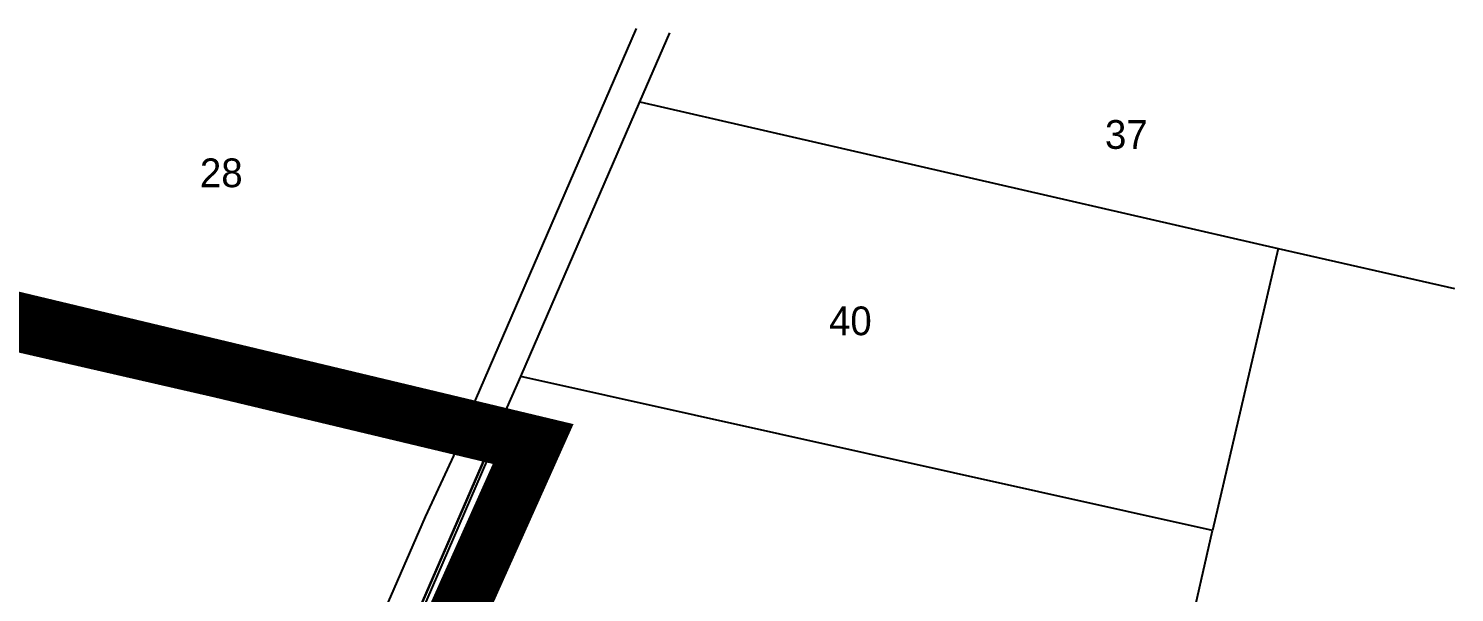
# Model space of a CAD drawing. Extents: x -493 to 187849, y -1657 to 664362.
# Drawn here: x 185495.6 to 185743.6, y 660977.2 to 661075.3 of the extents above; entities that cross this region are included whole.
import ezdxf

# ---------------------------------------------------------------- set-up
doc = ezdxf.new("R2010")
doc.units = 0
doc.header["$MEASUREMENT"] = 0
doc.layers.get('0').update_dxf_attribs({"linetype": 'CONTINUOUS'})
for name, color, linetype in [('0DXF_GUSH', 3, 'CONTINUOUS'), ('0G_GV_LIN', 10, 'CONTINUOUS'), ('1DXF_GUSH', 3, 'CONTINUOUS'), ('BOUNDARY', 1, 'CONTINUOUS'), ('GBOUND_BOUNDARY', 5, 'CONTINUOUS')]:
    doc.layers.add(name, color=color, linetype=linetype)
doc.styles.get("Standard").update_dxf_attribs({"font": 'dimheb.shx'})

# ---------------------------------------------------------------- blocks, each defined once
blk = doc.blocks.new('TVC_FENCE')
blk.add_solid([(-0.5, 0), (0.5, 0), (0, 0.866)])

msp = doc.modelspace()

# ---------------------------------------------------------------- linework, layer by layer
at = {"layer": '0DXF_GUSH'}
for points in [[(185601.3, 661075.31), (185569.56, 661001.98)], [(185601.96, 661062.55), (185607.17, 661074.54)], [(185581.24, 661014.77), (185601.96, 661062.55)], [(185601.96, 661062.55), (185712.99, 661037.07)], [(185712.99, 661037.07), (185701.57, 660987.99)], [(185712.99, 661037.07), (185743.64, 661030.07)], [(185469.66, 661024.95), (185569.56, 661001.98)], [(185569.56, 661001.98), (185469.66, 661024.95)], [(185575, 661000.57), (185581.24, 661014.77)], [(185701.57, 660987.99), (185581.24, 661014.77)], [(185525.33, 660899.94), (185564.67, 660990.38), (185570.03, 661001.88)], [(185569.56, 661001.98), (185570.03, 661001.88)], [(185570.03, 661001.88), (185569.56, 661001.98)], [(185570.03, 661001.88), (185575, 661000.57)], [(185575, 661000.57), (185570.03, 661001.88)], [(185541.44, 660921.59), (185540.71, 660921.76), (185575, 661000.57)], [(185541.44, 660921.59), (185570.56, 660988.88), (185575.5, 661000.44), (185575, 661000.57)], [(185697.35, 660969.32), (185701.57, 660987.99)]]:
    msp.add_lwpolyline(points, dxfattribs=at)
at = {"layer": '0G_GV_LIN'}
for points in [[(185541.44, 660921.59), (185570.56, 660988.88), (185575.5, 661000.44), (185575, 661000.57), (185570.03, 661001.88), (185569.56, 661001.98), (185469.66, 661024.95), (185441.7, 661031.38), (185396.84, 661041.56), (185396.8, 661041.37)], [(185396.8, 661041.37), (185441.64, 661031.09), (185469.59, 661024.69), (185569.48, 661001.79), (185569.94, 661001.68), (185574.99, 661000.56), (185540.71, 660921.76), (185541.44, 660921.59)]]:
    msp.add_lwpolyline(points, dxfattribs=at)
at = {"layer": 'GBOUND_BOUNDARY', "color": 5, "const_width": 10}
msp.add_lwpolyline([(185392.87, 661048.56), (185583.4, 661003.05), (185574.16, 660982.41), (185551, 660930.64)], dxfattribs=at)

# ---------------------------------------------------------------- block references
at = {"layer": 'BOUNDARY', "color": 1, "linetype": 'CONTINUOUS', "xscale": 10, "yscale": 10, "zscale": 10, "rotation": 346.9374902934555}
msp.add_blockref('TVC_FENCE', (185527.57, 661011.51), dxfattribs=at)

# ---------------------------------------------------------------- texts
at = {"layer": '1DXF_GUSH'}
for s, p in [('37', (185682.85, 661054.38)), ('28', (185525.44, 661047.71)), ('40', (185634.85, 661021.97))]:
    msp.add_text(s, height=5, dxfattribs=at).set_placement(p)

doc.saveas('drawing.dxf')
